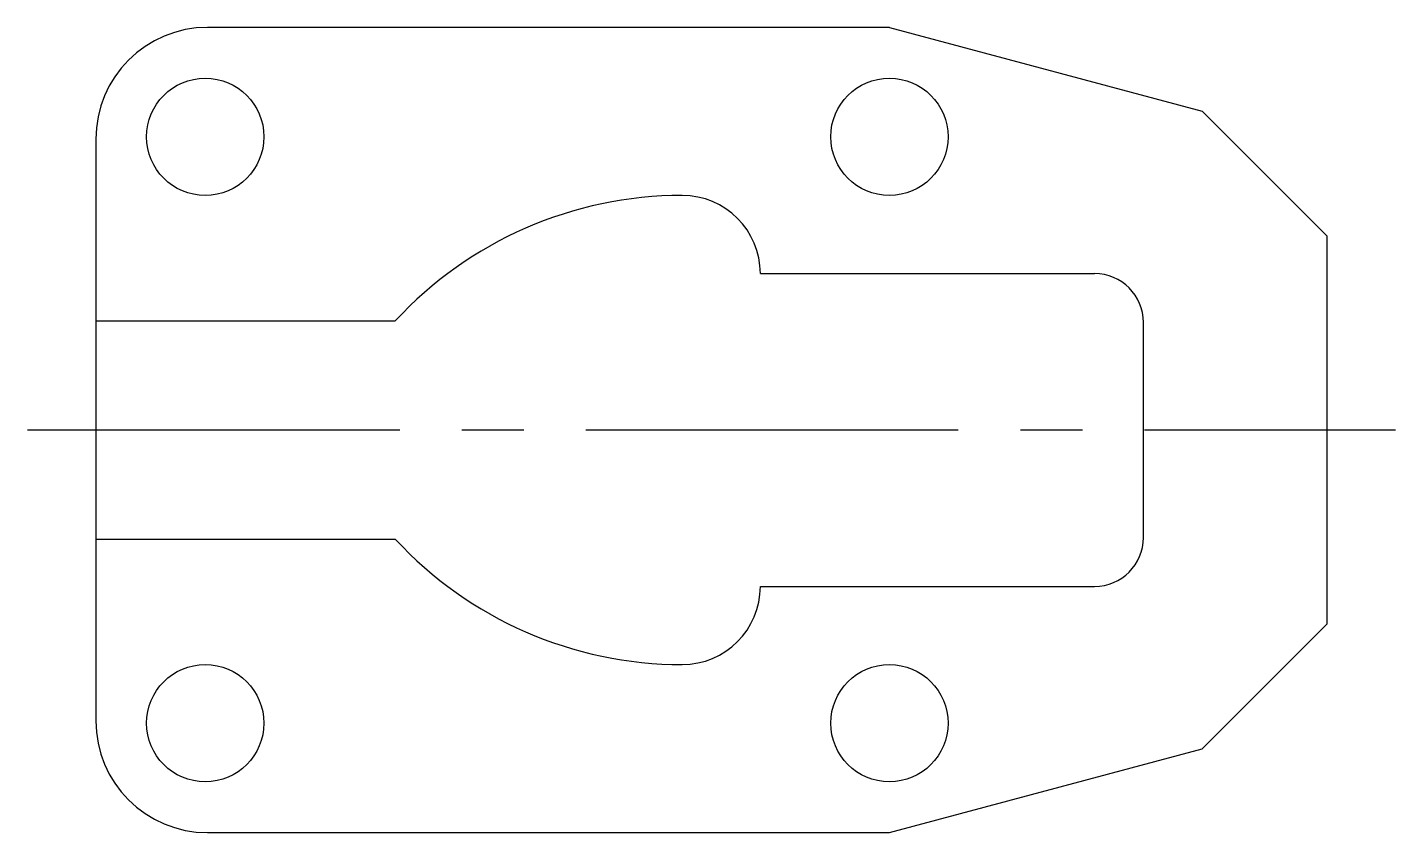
# Model space of a CAD drawing. Header units: millimetres. Extents: x 72.1 to 142.1, y 112.2 to 153.4.
import ezdxf

# ---------------------------------------------------------------- set-up
doc = ezdxf.new("R2010")
doc.units = ezdxf.units.MM
doc.linetypes.add('CENTER2', pattern=[28.575, 19.05, -3.175, 3.175, -3.175])

# ---------------------------------------------------------------- blocks, each defined once
blk = doc.blocks.new('*U1')
at = {"color": 0, "linetype": 'CENTER2', "transparency": 16777216}
blk.add_line((-35, 0), (35, 0), dxfattribs=at)
blk = doc.blocks.new('*U2')
blk.add_circle((0, 0), 3)
blk = doc.blocks.new('*U3')
at = {"color": 0, "linetype": 'ByBlock', "lineweight": -2, "transparency": 16777216}
for p in [(0, 0), (35, 0), (0, -30), (35, -30)]:
    blk.add_blockref('*U2', p, dxfattribs=at)

msp = doc.modelspace()

# ---------------------------------------------------------------- linework, layer by layer
for p, q in [((116.25, 153.432), (81.374, 153.432)), ((116.25, 153.432), (132.25, 149.144)), ((132.25, 149.144), (138.65, 142.744)), ((75.65, 147.708), (75.65, 117.955)), ((138.65, 122.919), (138.65, 142.744)), ((109.65, 140.832), (126.75, 140.832)), ((75.65, 138.42), (90.975, 138.42)), ((129.25, 127.332), (129.25, 138.332)), ((75.65, 127.243), (90.975, 127.243)), ((109.65, 124.832), (126.75, 124.832)), ((132.25, 116.519), (138.65, 122.919)), ((116.25, 112.232), (132.25, 116.519)), ((81.374, 112.232), (116.25, 112.232))]:
    msp.add_line(p, q)
for centre, radius, start, end in [((81.374, 147.708), 5.724, 90, 180), ((105.65, 124.832), 20, 90, 137.20252), ((105.65, 140.832), 4, 0, 90), ((126.75, 138.332), 2.5, 0, 90), ((105.65, 140.832), 20, 222.79748, 270), ((126.75, 127.332), 2.5, 270, 0), ((105.65, 124.832), 4, 270, 0), ((81.374, 117.955), 5.724, 180, 270)]:
    msp.add_arc(centre, radius, start, end)

# ---------------------------------------------------------------- block references
msp.add_blockref('*U3', (81.25, 147.832))
at = {"linetype": 'CENTER2'}
msp.add_blockref('*U1', (107.15, 132.832), dxfattribs=at)

doc.saveas('drawing.dxf')
